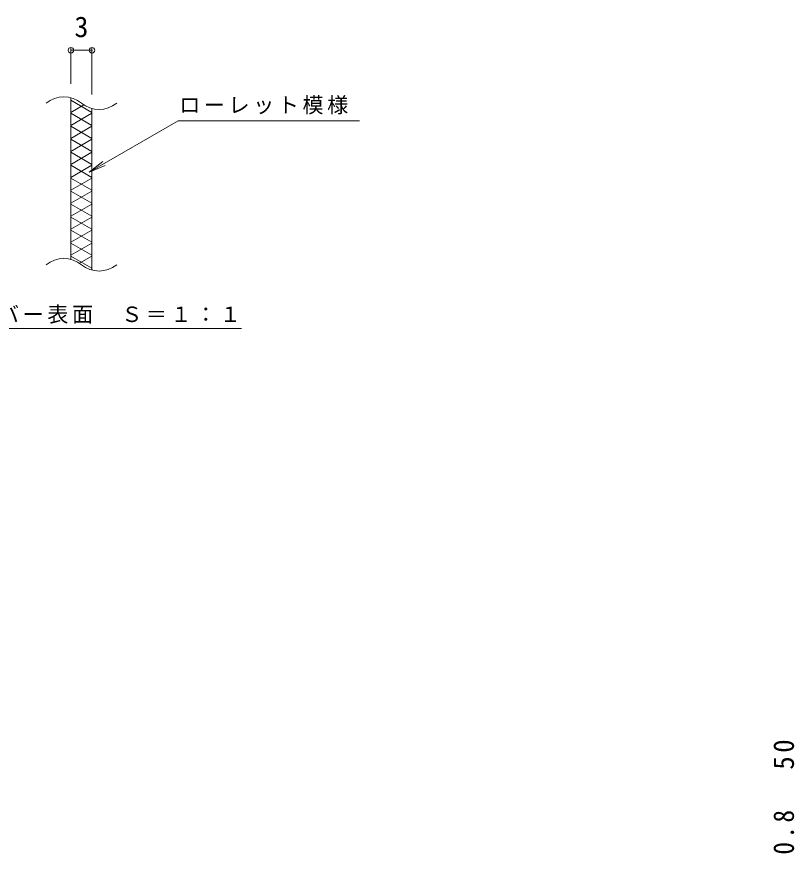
# Model space of a CAD drawing. Units: millimetres at full size, sheet at 1:4, with parts at other scales. Extents: x -838 to 994, y -781 to 732.
# Drawn here: x -218.3 to 224.5, y -70.7 to 405.6 of the extents above; entities that cross this region are included whole.
import ezdxf
from ezdxf.enums import TextEntityAlignment as Align

# ---------------------------------------------------------------- set-up
doc = ezdxf.new("R2010")
doc.units = ezdxf.units.MM
doc.header["$LTSCALE"] = 4
doc.header["$PDMODE"] = 32
doc.header["$PDSIZE"] = 3.2
for name, color, linetype, lineweight in [('A-4_その他', 7, 'Continuous', 9), ('F-2_F-2ﾚｲﾔ', 3, 'Continuous', 9), ('F-4_F-4ﾚｲﾔ', 7, 'Continuous', 9), ('F-5_F-5ﾚｲﾔ', 7, 'Continuous', 9), ('F-9_F-9ﾚｲﾔ', 6, 'Continuous', 9)]:
    doc.layers.add(name, color=color, linetype=linetype, lineweight=lineweight)
doc.styles.add('ＭＳ ゴシック', font='')
doc.styles.get('ＭＳ ゴシック').set_extended_font_data('MS Gothic')

msp = doc.modelspace()

# ---------------------------------------------------------------- linework, layer by layer
at = {"layer": 'F-2_F-2ﾚｲﾔ'}
for p, q in [((-187.392, 267.458), (-187.392, 359.458)), ((-175.392, 353.359), (-175.392, 261.359))]:
    msp.add_line(p, q, dxfattribs=at)
for centre, start, end in [((-191.427, 344.094), 50.82628, 129.17371), ((-171.358, 368.723), 230.82628, 309.17371), ((-191.427, 252.094), 50.82628, 129.17371), ((-171.358, 276.723), 230.82628, 309.17371)]:
    msp.add_arc(centre, 15.885, start, end, dxfattribs=at)
at = {"layer": 'F-4_F-4ﾚｲﾔ'}
for p, q in [((-187.392, 387.718), (-187.392, 367.458)), ((-187.392, 386.518), (-175.392, 386.518)), ((-175.392, 387.718), (-175.392, 361.359))]:
    msp.add_line(p, q, dxfattribs=at)
for p in [(-187.392, 386.518), (-175.392, 386.518)]:
    msp.add_point(p, dxfattribs=at)
at = {"layer": 'F-5_F-5ﾚｲﾔ'}
for p, q in [((-177.085, 317.039), (-126.305, 346.357)), ((-126.305, 346.357), (-22.999, 346.357)), ((-177.085, 317.039), (-169.152, 323.127)), ((-177.085, 317.039), (-167.846, 320.866)), ((-272.527, 228.162), (-90.258, 228.162))]:
    msp.add_line(p, q, dxfattribs=at)
at = {"layer": 'F-9_F-9ﾚｲﾔ'}
for p, q in [((-187.392, 358.048), (-175.392, 351.12)), ((-179.995, 355.391), (-187.392, 351.12)), ((-187.392, 350.658), (-175.392, 343.73)), ((-175.392, 350.658), (-187.392, 343.73)), ((-187.392, 343.268), (-175.392, 336.34)), ((-175.392, 343.268), (-187.392, 336.34)), ((-187.392, 335.878), (-175.392, 328.95)), ((-175.392, 335.878), (-187.392, 328.95)), ((-187.392, 328.488), (-175.392, 321.56)), ((-175.392, 328.488), (-187.392, 321.56)), ((-187.392, 321.098), (-175.392, 314.17)), ((-175.392, 321.098), (-187.392, 314.17)), ((-187.392, 313.708), (-175.392, 306.78)), ((-175.392, 313.708), (-187.392, 306.78)), ((-175.392, 306.318), (-187.392, 299.389)), ((-187.392, 306.318), (-175.392, 299.39)), ((-187.392, 298.928), (-175.392, 292)), ((-175.392, 298.928), (-187.392, 291.999)), ((-187.392, 291.537), (-175.392, 284.609)), ((-175.392, 291.537), (-187.392, 284.609)), ((-187.392, 284.147), (-175.392, 277.219)), ((-175.392, 284.147), (-187.392, 277.218)), ((-187.392, 276.756), (-175.392, 269.828)), ((-175.392, 276.756), (-187.392, 269.828)), ((-187.392, 269.366), (-175.392, 262.438)), ((-175.392, 269.366), (-182.523, 265.249))]:
    msp.add_line(p, q, dxfattribs=at)

# ---------------------------------------------------------------- texts
at = {"layer": 'A-4_その他', "color": 2, "char_height": 11.73, "attachment_point": 7, "rotation": 90, "style": 'ＭＳ ゴシック'}
for s, insert in [('\\T1.27;\\W0.95;50', (224.509, -23.048)), ('\\T1.27;\\W0.9;0.8', (224.509, -71.435))]:
    msp.add_mtext(s, dxfattribs=dict(at, insert=insert))
at = {"layer": 'F-4_F-4ﾚｲﾔ', "color": 2, "style": 'ＭＳ ゴシック'}
msp.add_text('3', height=11.73, dxfattribs=at).set_placement((-185.392, 390.518), align=Align.BOTTOM_LEFT)
at = {"layer": 'F-5_F-5ﾚｲﾔ', "char_height": 8.798, "attachment_point": 7, "style": 'ＭＳ ゴシック'}
for s, insert in [('\\T1.17;ローレット模様', (-125.733, 350.009)), ('\\T1.17;メインバー表面\u3000Ｓ＝１：１', (-271.036, 230.842))]:
    msp.add_mtext(s, dxfattribs=dict(at, insert=insert))

doc.saveas('drawing.dxf')
